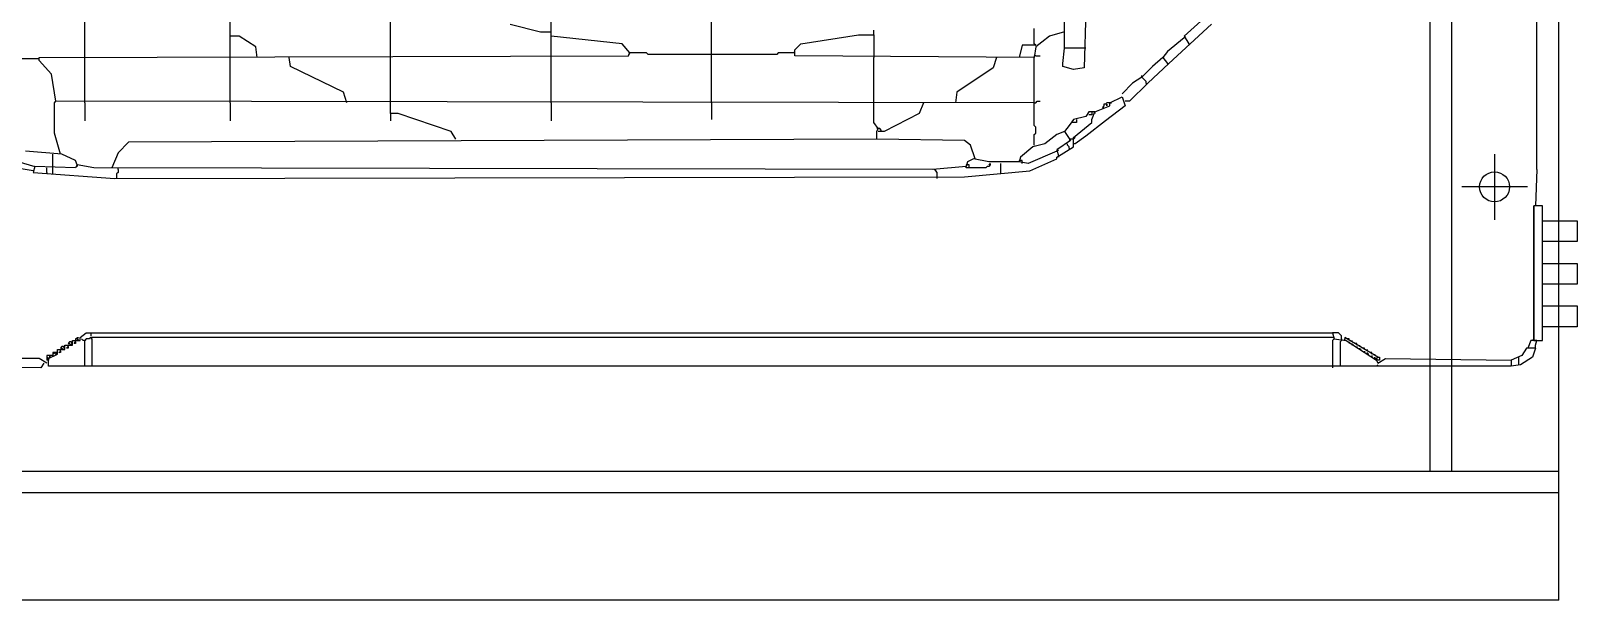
# Model space of a CAD drawing. Extents: x 4511820 to 5180432, y -1526536 to -944957.
# Drawn here: x 5148760 to 5149481, y -1028974 to -1028708 of the extents above; entities that cross this region are included whole.
import ezdxf

# ---------------------------------------------------------------- set-up
doc = ezdxf.new("R2010")
doc.units = 0
doc.header["$MEASUREMENT"] = 0
doc.layers.add('ZZ-chladenie', color=133, linetype='CONTINUOUS')

msp = doc.modelspace()

# ---------------------------------------------------------------- linework, layer by layer
at = {"layer": 'ZZ-chladenie'}
for p, q in [((5149472.5, -1028973.604), (5149472.5, -1026604.74)), ((5149472.5, -1028973.604), (5149472.5, -1026604.74)), ((5149412.5, -1028913.604), (5149412.5, -1026664.74)), ((5149422.5, -1028913.604), (5149422.5, -1026664.74)), ((5149462.295, -1028772.579), (5149461.589, -1028005.201)), ((5149327.332, -1028683.546), (5149297.655, -1028710.398)), ((5148784.656, -1028720.29), (5148784.656, -1028698.385)), ((5148852.49, -1028710.398), (5148852.49, -1028698.385)), ((5148927.391, -1028720.29), (5148927.391, -1028698.385)), ((5149002.292, -1028710.398), (5149002.292, -1028695.559)), ((5149241.832, -1028716.05), (5149241.832, -1028698.385)), ((5149251.725, -1028698.385), (5149251.019, -1028725.236)), ((5148983.213, -1028704.744), (5148997.346, -1028708.277)), ((5149077.192, -1028718.877), (5149077.192, -1028701.918)), ((5149310.374, -1028704.744), (5149300.481, -1028713.93)), ((5148852.49, -1028720.29), (5148852.49, -1028710.398)), ((5148856.731, -1028710.398), (5148852.49, -1028710.398)), ((5148864.503, -1028715.343), (5148856.731, -1028710.398)), ((5148997.346, -1028708.277), (5149002.292, -1028708.277)), ((5149002.292, -1028720.29), (5149002.292, -1028710.398)), ((5149035.503, -1028713.93), (5149002.292, -1028710.398)), ((5149118.883, -1028713.93), (5149145.734, -1028709.691)), ((5149145.734, -1028709.691), (5149152.8, -1028709.691)), ((5149152.8, -1028709.691), (5149152.8, -1028707.57)), ((5149152.8, -1028709.691), (5149152.8, -1028720.29)), ((5149227.701, -1028713.93), (5149227.701, -1028706.864)), ((5149231.233, -1028713.224), (5149228.407, -1028715.343)), ((5149234.766, -1028710.398), (5149231.233, -1028713.224)), ((5149241.832, -1028708.277), (5149234.766, -1028710.398)), ((5149297.655, -1028711.104), (5149289.882, -1028717.463)), ((5149297.655, -1028711.104), (5149298.362, -1028710.398)), ((5149297.655, -1028710.398), (5149299.775, -1028713.93)), ((5148763.458, -1028720.29), (5149038.329, -1028719.583)), ((5148763.458, -1028721.703), (5148763.458, -1028720.29)), ((5148784.656, -1028741.488), (5148784.656, -1028720.29)), ((5148852.49, -1028741.488), (5148852.49, -1028720.29)), ((5148865.21, -1028720.29), (5148864.503, -1028715.343)), ((5148880.755, -1028724.529), (5148880.049, -1028720.29)), ((5148927.391, -1028741.488), (5148927.391, -1028720.29)), ((5149002.292, -1028741.488), (5149002.292, -1028720.29)), ((5149039.035, -1028718.17), (5149035.503, -1028713.93)), ((5149039.035, -1028718.17), (5149038.329, -1028718.877)), ((5149038.329, -1028719.583), (5149039.035, -1028718.17)), ((5149046.808, -1028718.17), (5149039.035, -1028718.17)), ((5149047.515, -1028718.877), (5149046.808, -1028718.17)), ((5149107.577, -1028718.877), (5149047.515, -1028718.877)), ((5149077.192, -1028741.488), (5149077.192, -1028718.877)), ((5149108.283, -1028718.17), (5149107.577, -1028718.877)), ((5149115.349, -1028718.17), (5149108.283, -1028718.17)), ((5149115.349, -1028718.17), (5149116.056, -1028717.463)), ((5149116.056, -1028716.757), (5149118.883, -1028713.93)), ((5149116.056, -1028719.583), (5149116.056, -1028716.757)), ((5149227.701, -1028720.29), (5149116.056, -1028719.583)), ((5149152.8, -1028741.488), (5149152.8, -1028720.29)), ((5149210.035, -1028720.29), (5149208.622, -1028725.236)), ((5149222.048, -1028714.637), (5149220.635, -1028720.29)), ((5149228.407, -1028714.637), (5149222.048, -1028714.637)), ((5149227.701, -1028713.93), (5149228.407, -1028714.637)), ((5149228.407, -1028714.637), (5149227.701, -1028713.93)), ((5149228.407, -1028715.343), (5149227.701, -1028720.29)), ((5149228.407, -1028719.583), (5149227.701, -1028719.583)), ((5149227.701, -1028719.583), (5149227.701, -1028720.29)), ((5149227.701, -1028752.087), (5149227.701, -1028720.29)), ((5149228.407, -1028719.583), (5149230.527, -1028719.583)), ((5149241.126, -1028723.116), (5149241.832, -1028716.05)), ((5149251.725, -1028716.05), (5149241.832, -1028716.05)), ((5149287.762, -1028720.29), (5149282.816, -1028724.529)), ((5149289.882, -1028717.463), (5149287.762, -1028720.29)), ((5149287.762, -1028720.29), (5149288.469, -1028719.583)), ((5149287.762, -1028720.29), (5149289.882, -1028723.116)), ((5149300.481, -1028713.93), (5149290.589, -1028723.116)), ((5149299.775, -1028713.93), (5149299.775, -1028714.637)), ((5148763.458, -1028720.996), (5148738.727, -1028720.996)), ((5148769.111, -1028728.063), (5148763.458, -1028721.703)), ((5148771.231, -1028740.782), (5148769.111, -1028728.063)), ((5148905.486, -1028736.542), (5148880.755, -1028724.529)), ((5149208.622, -1028725.236), (5149191.663, -1028736.542)), ((5149241.126, -1028724.529), (5149241.126, -1028723.116)), ((5149246.072, -1028725.943), (5149241.126, -1028724.529)), ((5149251.019, -1028725.236), (5149246.072, -1028725.943)), ((5149282.816, -1028724.529), (5149277.87, -1028729.476)), ((5149290.589, -1028723.116), (5149280.696, -1028732.302)), ((5149289.882, -1028723.116), (5149289.882, -1028723.823)), ((5149273.63, -1028732.302), (5149268.684, -1028737.248)), ((5149280.696, -1028732.302), (5149272.217, -1028740.782)), ((5149277.87, -1028729.476), (5149273.63, -1028732.302)), ((5149277.87, -1028729.476), (5149277.87, -1028728.769)), ((5149278.576, -1028730.182), (5149277.87, -1028729.476)), ((5149279.283, -1028730.889), (5149278.576, -1028730.182)), ((5149279.989, -1028731.595), (5149279.283, -1028730.889)), ((5149279.989, -1028732.302), (5149279.989, -1028731.595)), ((5149279.989, -1028732.302), (5149279.989, -1028733.009)), ((5148770.524, -1028741.488), (5148771.231, -1028740.782)), ((5148770.524, -1028755.62), (5148770.524, -1028741.488)), ((5149227.701, -1028741.488), (5148771.231, -1028740.782)), ((5148784.656, -1028741.488), (5148784.656, -1028749.968)), ((5148852.49, -1028741.488), (5148852.49, -1028749.968)), ((5148906.899, -1028741.488), (5148905.486, -1028736.542)), ((5148927.391, -1028746.434), (5148927.391, -1028741.488)), ((5149002.292, -1028741.488), (5149002.292, -1028749.968)), ((5149077.192, -1028741.488), (5149077.192, -1028749.261)), ((5149152.8, -1028750.674), (5149152.8, -1028741.488)), ((5149176.118, -1028741.488), (5149173.998, -1028746.434)), ((5149191.663, -1028736.542), (5149190.957, -1028741.488)), ((5149227.701, -1028741.488), (5149228.407, -1028741.488)), ((5149228.407, -1028741.488), (5149229.114, -1028740.782)), ((5149229.114, -1028740.782), (5149230.527, -1028740.782)), ((5149260.911, -1028742.195), (5149260.205, -1028742.195)), ((5149260.205, -1028742.195), (5149260.205, -1028742.901)), ((5149261.618, -1028741.488), (5149260.911, -1028742.195)), ((5149263.031, -1028741.488), (5149261.618, -1028741.488)), ((5149261.618, -1028742.195), (5149261.618, -1028742.901)), ((5149261.618, -1028742.901), (5149261.618, -1028742.195)), ((5149263.031, -1028741.488), (5149268.684, -1028738.661)), ((5149263.031, -1028741.488), (5149263.737, -1028741.488)), ((5149263.031, -1028742.901), (5149263.031, -1028741.488)), ((5149268.684, -1028738.661), (5149270.097, -1028742.901)), ((5149272.217, -1028740.782), (5149270.097, -1028740.782)), ((5148927.391, -1028746.434), (5148927.391, -1028749.968)), ((5148930.924, -1028746.434), (5148927.391, -1028746.434)), ((5148955.656, -1028754.913), (5148930.924, -1028746.434)), ((5149173.998, -1028746.434), (5149157.746, -1028754.913)), ((5149246.072, -1028749.261), (5149243.953, -1028752.087)), ((5149251.725, -1028747.848), (5149246.072, -1028749.261)), ((5149247.485, -1028749.261), (5149247.485, -1028750.674)), ((5149253.139, -1028745.727), (5149251.725, -1028747.848)), ((5149255.965, -1028745.727), (5149253.139, -1028745.727)), ((5149254.552, -1028747.141), (5149253.139, -1028747.141)), ((5149254.552, -1028745.727), (5149254.552, -1028747.141)), ((5149254.552, -1028749.261), (5149255.965, -1028745.727)), ((5149254.552, -1028750.674), (5149254.552, -1028749.261)), ((5149255.965, -1028745.727), (5149263.031, -1028742.901)), ((5149255.965, -1028745.727), (5149255.965, -1028746.434)), ((5149260.205, -1028742.901), (5149259.498, -1028743.608)), ((5149259.498, -1028743.608), (5149260.205, -1028743.608)), ((5149270.097, -1028742.901), (5149260.911, -1028749.968)), ((5148773.35, -1028765.513), (5148770.524, -1028755.62)), ((5148957.776, -1028758.447), (5148955.656, -1028754.913)), ((5149154.919, -1028753.5), (5149152.8, -1028750.674)), ((5149154.919, -1028753.5), (5149154.213, -1028753.5)), ((5149154.213, -1028754.913), (5149154.919, -1028753.5)), ((5149154.213, -1028758.447), (5149154.213, -1028754.913)), ((5149155.626, -1028753.5), (5149154.919, -1028753.5)), ((5149157.746, -1028754.913), (5149154.919, -1028754.913)), ((5149156.333, -1028754.207), (5149155.626, -1028753.5)), ((5149156.333, -1028754.913), (5149156.333, -1028754.207)), ((5149228.407, -1028752.794), (5149227.701, -1028752.087)), ((5149227.701, -1028756.327), (5149228.407, -1028755.62)), ((5149227.701, -1028761.273), (5149227.701, -1028756.327)), ((5149228.407, -1028755.62), (5149228.407, -1028752.794)), ((5149238.3, -1028756.327), (5149232.646, -1028760.566)), ((5149241.832, -1028754.913), (5149238.3, -1028756.327)), ((5149243.953, -1028752.087), (5149241.832, -1028754.913)), ((5149241.832, -1028754.913), (5149244.659, -1028759.153)), ((5149246.072, -1028750.674), (5149245.366, -1028750.674)), ((5149247.485, -1028750.674), (5149246.072, -1028750.674)), ((5149246.072, -1028757.74), (5149254.552, -1028750.674)), ((5149260.911, -1028749.968), (5149251.725, -1028757.034)), ((5148774.057, -1028765.513), (5148757.098, -1028764.1)), ((5148805.148, -1028759.86), (5148800.202, -1028764.806)), ((5149154.213, -1028758.447), (5148805.148, -1028759.86)), ((5149195.196, -1028759.153), (5149154.213, -1028758.447)), ((5149198.023, -1028761.273), (5149195.196, -1028759.153)), ((5149200.143, -1028767.633), (5149198.023, -1028761.273)), ((5149226.994, -1028761.979), (5149221.341, -1028766.926)), ((5149238.3, -1028764.1), (5149224.874, -1028769.752)), ((5149232.646, -1028760.566), (5149226.994, -1028761.979)), ((5149244.659, -1028759.153), (5149238.3, -1028763.393)), ((5149238.3, -1028766.926), (5149246.072, -1028761.979)), ((5149238.3, -1028764.1), (5149239.006, -1028763.393)), ((5149238.3, -1028763.393), (5149239.006, -1028766.22)), ((5149243.246, -1028761.273), (5149243.246, -1028760.566)), ((5149243.953, -1028761.979), (5149243.246, -1028761.273)), ((5149244.659, -1028758.447), (5149243.953, -1028759.153)), ((5149243.953, -1028762.686), (5149243.953, -1028761.979)), ((5149243.953, -1028762.686), (5149243.953, -1028763.393)), ((5149246.072, -1028758.447), (5149244.659, -1028758.447)), ((5149246.072, -1028758.447), (5149246.779, -1028757.74)), ((5149246.072, -1028761.979), (5149246.072, -1028757.74)), ((5149246.779, -1028760.566), (5149246.072, -1028760.566)), ((5149251.725, -1028757.034), (5149246.779, -1028760.566)), ((5148749.326, -1028767.633), (5148761.338, -1028771.166)), ((5148761.338, -1028771.166), (5148760.631, -1028773.992)), ((5148780.417, -1028771.872), (5148761.338, -1028771.166)), ((5148769.818, -1028771.872), (5148769.818, -1028765.513)), ((5148780.417, -1028768.339), (5148774.057, -1028765.513)), ((5148781.123, -1028770.459), (5148780.417, -1028768.339)), ((5148781.123, -1028770.459), (5148780.417, -1028771.872)), ((5148781.123, -1028770.459), (5148781.123, -1028771.166)), ((5148788.896, -1028771.872), (5148781.123, -1028770.459)), ((5148800.202, -1028764.806), (5148797.375, -1028771.872)), ((5149195.903, -1028771.166), (5149180.358, -1028772.579)), ((5149196.61, -1028769.046), (5149195.903, -1028771.166)), ((5149196.61, -1028770.459), (5149195.903, -1028770.459)), ((5149195.903, -1028770.459), (5149195.903, -1028771.166)), ((5149195.903, -1028771.872), (5149195.903, -1028771.166)), ((5149199.436, -1028767.633), (5149196.61, -1028769.046)), ((5149197.317, -1028770.459), (5149196.61, -1028770.459)), ((5149197.317, -1028771.872), (5149197.317, -1028770.459)), ((5149206.502, -1028769.046), (5149199.436, -1028767.633)), ((5149205.796, -1028771.166), (5149205.089, -1028771.872)), ((5149206.502, -1028771.166), (5149205.796, -1028771.166)), ((5149220.635, -1028769.046), (5149206.502, -1028769.046)), ((5149207.209, -1028769.752), (5149206.502, -1028770.459)), ((5149207.209, -1028770.459), (5149206.502, -1028771.166)), ((5149207.209, -1028769.752), (5149207.209, -1028770.459)), ((5149212.155, -1028774.699), (5149212.155, -1028769.752)), ((5149221.341, -1028766.926), (5149220.635, -1028769.046)), ((5149221.341, -1028768.339), (5149220.635, -1028768.339)), ((5149220.635, -1028768.339), (5149220.635, -1028769.046)), ((5149224.874, -1028769.752), (5149220.635, -1028769.046)), ((5149222.048, -1028768.339), (5149221.341, -1028768.339)), ((5149222.048, -1028769.752), (5149222.048, -1028768.339)), ((5149225.58, -1028773.286), (5149238.3, -1028767.633)), ((5149238.3, -1028767.633), (5149238.3, -1028766.926)), ((5149239.006, -1028766.22), (5149239.006, -1028766.926)), ((5149442.5, -1028765.392), (5149442.5, -1028796.053)), ((5148760.631, -1028773.286), (5148752.152, -1028771.872)), ((5148760.631, -1028773.992), (5148798.788, -1028776.818)), ((5148766.991, -1028773.992), (5148766.991, -1028771.872)), ((5148766.991, -1028773.992), (5148766.991, -1028774.699)), ((5148769.818, -1028774.699), (5148769.818, -1028771.872)), ((5149180.358, -1028772.579), (5148788.896, -1028771.872)), ((5148798.788, -1028776.818), (5149195.196, -1028776.112)), ((5148800.202, -1028773.992), (5148799.495, -1028774.699)), ((5148799.495, -1028774.699), (5148799.495, -1028776.818)), ((5148800.202, -1028772.579), (5148800.202, -1028771.872)), ((5148800.202, -1028772.579), (5148800.202, -1028773.992)), ((5149181.771, -1028773.286), (5149181.064, -1028772.579)), ((5149182.478, -1028773.992), (5149181.771, -1028773.286)), ((5149182.478, -1028776.818), (5149182.478, -1028773.992)), ((5149195.196, -1028776.112), (5149225.58, -1028773.286)), ((5149205.089, -1028771.872), (5149195.903, -1028771.872)), ((5149462.295, -1028772.579), (5149461.589, -1028789.538)), ((5149457.831, -1028780.722), (5149427.169, -1028780.722)), ((5149460.882, -1028790.244), (5149460.882, -1028789.538)), ((5149460.882, -1028851.719), (5149460.882, -1028790.244)), ((5148782.536, -1028851.013), (5148785.363, -1028848.893)), ((5148785.363, -1028848.893), (5149366.902, -1028848.893)), ((5148787.483, -1028848.893), (5148787.483, -1028850.306)), ((5149369.729, -1028848.893), (5149366.902, -1028848.893)), ((5149366.902, -1028848.893), (5149367.609, -1028851.719)), ((5149370.436, -1028849.599), (5149369.729, -1028848.893)), ((5149371.142, -1028850.306), (5149370.436, -1028849.599)), ((5149371.142, -1028851.719), (5149371.142, -1028850.306)), ((5148771.937, -1028858.785), (5148771.937, -1028856.665)), ((5148771.937, -1028856.665), (5148775.47, -1028856.665)), ((5148772.644, -1028858.079), (5148773.35, -1028857.372)), ((5148774.057, -1028855.252), (5148773.35, -1028855.959)), ((5148773.35, -1028855.959), (5148774.057, -1028855.959)), ((5148773.35, -1028857.372), (5148773.35, -1028856.665)), ((5148773.35, -1028857.372), (5148773.35, -1028858.079)), ((5148774.763, -1028855.252), (5148774.057, -1028855.252)), ((5148774.057, -1028855.959), (5148774.763, -1028856.665)), ((5148775.47, -1028855.959), (5148774.763, -1028855.252)), ((5148774.763, -1028856.665), (5148775.47, -1028855.959)), ((5148775.47, -1028856.665), (5148775.47, -1028854.545)), ((5148775.47, -1028854.545), (5148779.003, -1028854.545)), ((5148776.177, -1028855.959), (5148776.884, -1028855.252)), ((5148776.884, -1028855.959), (5148776.177, -1028855.959)), ((5148777.59, -1028853.132), (5148776.884, -1028853.839)), ((5148776.884, -1028853.839), (5148777.59, -1028853.839)), ((5148776.884, -1028855.252), (5148776.884, -1028854.545)), ((5148776.884, -1028855.252), (5148776.884, -1028855.959)), ((5148778.297, -1028853.132), (5148777.59, -1028853.132)), ((5148777.59, -1028853.839), (5148778.297, -1028854.545)), ((5148779.003, -1028853.839), (5148778.297, -1028853.132)), ((5148778.297, -1028854.545), (5148779.003, -1028853.839)), ((5148779.003, -1028854.545), (5148779.003, -1028852.426)), ((5148779.003, -1028852.426), (5148782.536, -1028852.426)), ((5148779.71, -1028853.839), (5148780.417, -1028853.132)), ((5148780.417, -1028853.839), (5148779.71, -1028853.839)), ((5148781.123, -1028851.719), (5148780.417, -1028851.719)), ((5148780.417, -1028851.719), (5148780.417, -1028852.426)), ((5148780.417, -1028853.132), (5148780.417, -1028852.426)), ((5148780.417, -1028853.132), (5148780.417, -1028853.839)), ((5148781.123, -1028851.719), (5148781.123, -1028851.013)), ((5148781.123, -1028851.013), (5148781.83, -1028851.013)), ((5148781.83, -1028851.013), (5148781.123, -1028851.719)), ((5148781.123, -1028851.719), (5148781.83, -1028852.426)), ((5148781.83, -1028852.426), (5148781.123, -1028851.719)), ((5148782.536, -1028852.426), (5148782.536, -1028851.013)), ((5148783.95, -1028852.426), (5148783.243, -1028851.719)), ((5148784.656, -1028852.426), (5148783.95, -1028852.426)), ((5148785.363, -1028851.719), (5148784.656, -1028852.426)), ((5148784.656, -1028864.438), (5148784.656, -1028852.426)), ((5148786.776, -1028851.719), (5148785.363, -1028851.719)), ((5148787.483, -1028851.013), (5148786.776, -1028851.719)), ((5149366.902, -1028851.013), (5148787.483, -1028851.013)), ((5148788.189, -1028851.719), (5148787.483, -1028851.719)), ((5148788.189, -1028864.438), (5148788.189, -1028851.719)), ((5149367.609, -1028851.013), (5149366.902, -1028851.013)), ((5149367.609, -1028851.719), (5149366.902, -1028852.426)), ((5149366.902, -1028852.426), (5149366.902, -1028864.438)), ((5149367.609, -1028851.719), (5149367.609, -1028851.013)), ((5149367.609, -1028851.719), (5149373.262, -1028852.426)), ((5149371.142, -1028852.426), (5149370.436, -1028853.132)), ((5149370.436, -1028853.132), (5149370.436, -1028864.438)), ((5149371.142, -1028851.719), (5149371.142, -1028852.426)), ((5149388.101, -1028860.199), (5149372.555, -1028851.013)), ((5149372.555, -1028851.013), (5149372.555, -1028851.719)), ((5149372.555, -1028852.426), (5149372.555, -1028851.719)), ((5149373.262, -1028852.426), (5149372.555, -1028852.426)), ((5149373.262, -1028852.426), (5149387.394, -1028861.612)), ((5149374.675, -1028851.719), (5149373.968, -1028851.719)), ((5149374.675, -1028852.426), (5149374.675, -1028851.719)), ((5149374.675, -1028853.132), (5149374.675, -1028853.839)), ((5149376.089, -1028853.132), (5149376.089, -1028852.426)), ((5149376.089, -1028854.545), (5149376.089, -1028853.839)), ((5149376.795, -1028854.545), (5149376.089, -1028854.545)), ((5149378.208, -1028853.839), (5149377.502, -1028853.839)), ((5149378.208, -1028854.545), (5149378.208, -1028853.839)), ((5149378.208, -1028855.252), (5149378.208, -1028855.959)), ((5149379.621, -1028855.252), (5149379.621, -1028854.545)), ((5149379.621, -1028856.665), (5149379.621, -1028855.959)), ((5149380.328, -1028856.665), (5149379.621, -1028856.665)), ((5149381.741, -1028855.959), (5149381.034, -1028855.959)), ((5149381.741, -1028856.665), (5149381.741, -1028855.959)), ((5149381.741, -1028857.372), (5149381.741, -1028858.079)), ((5149383.155, -1028857.372), (5149383.155, -1028856.665)), ((5149457.348, -1028855.959), (5149455.229, -1028859.492)), ((5149461.589, -1028855.959), (5149457.348, -1028855.959)), ((5149459.468, -1028852.426), (5149458.055, -1028855.959)), ((5149462.295, -1028852.426), (5149459.468, -1028852.426)), ((5149460.882, -1028851.719), (5149460.175, -1028852.426)), ((5149461.589, -1028855.959), (5149460.175, -1028860.199)), ((5149461.589, -1028854.545), (5149462.295, -1028852.426)), ((5149461.589, -1028855.959), (5149461.589, -1028854.545)), ((5148763.458, -1028860.905), (5148703.396, -1028860.905)), ((5148764.165, -1028865.145), (5148703.396, -1028864.438)), ((5148766.991, -1028863.025), (5148763.458, -1028860.905)), ((5148765.578, -1028863.025), (5148764.165, -1028865.145)), ((5148769.818, -1028859.492), (5148766.991, -1028859.492)), ((5148766.991, -1028859.492), (5148766.991, -1028861.612)), ((5148767.697, -1028860.905), (5148766.991, -1028860.199)), ((5148767.697, -1028861.612), (5148766.991, -1028861.612)), ((5148767.697, -1028860.905), (5148771.937, -1028858.785)), ((5148768.404, -1028860.199), (5148767.697, -1028860.905)), ((5148767.697, -1028860.905), (5148767.697, -1028861.612)), ((5148767.697, -1028864.438), (5148767.697, -1028860.905)), ((5149389.514, -1028864.438), (5148767.697, -1028864.438)), ((5148768.404, -1028859.492), (5148768.404, -1028860.199)), ((5148768.404, -1028860.199), (5148768.404, -1028859.492)), ((5148770.524, -1028858.079), (5148769.818, -1028858.785)), ((5148771.937, -1028858.079), (5148769.818, -1028858.079)), ((5148769.818, -1028858.079), (5148769.818, -1028859.492)), ((5148771.231, -1028858.785), (5148770.524, -1028858.079)), ((5148771.937, -1028858.079), (5148771.231, -1028858.785)), ((5148773.35, -1028858.079), (5148772.644, -1028858.079)), ((5149366.902, -1028864.438), (5149366.902, -1028865.145)), ((5149383.155, -1028858.785), (5149383.155, -1028858.079)), ((5149383.861, -1028858.785), (5149383.155, -1028858.785)), ((5149385.275, -1028858.079), (5149384.568, -1028858.079)), ((5149385.275, -1028858.785), (5149385.275, -1028858.079)), ((5149385.275, -1028859.492), (5149385.275, -1028860.199)), ((5149386.688, -1028859.492), (5149386.688, -1028858.785)), ((5149386.688, -1028860.905), (5149386.688, -1028860.199)), ((5149387.394, -1028860.905), (5149386.688, -1028860.905)), ((5149387.394, -1028860.905), (5149388.101, -1028860.199)), ((5149388.101, -1028861.612), (5149387.394, -1028860.905)), ((5149387.394, -1028861.612), (5149388.101, -1028863.025)), ((5149388.101, -1028863.731), (5149387.394, -1028864.438)), ((5149388.101, -1028860.199), (5149388.807, -1028860.199)), ((5149388.101, -1028863.025), (5149391.634, -1028860.905)), ((5149388.807, -1028861.612), (5149388.101, -1028861.612)), ((5149388.807, -1028860.199), (5149388.807, -1028861.612)), ((5149450.282, -1028864.438), (5149389.514, -1028864.438)), ((5149391.634, -1028860.905), (5149450.282, -1028861.612)), ((5149455.229, -1028859.492), (5149450.282, -1028861.612)), ((5149450.282, -1028861.612), (5149450.282, -1028864.438)), ((5149454.522, -1028863.731), (5149450.282, -1028864.438)), ((5149453.816, -1028863.731), (5149453.816, -1028860.199)), ((5149460.175, -1028860.199), (5149454.522, -1028863.731)), ((5149472.5, -1028913.604), (5147315.716, -1028913.604)), ((5149472.5, -1028923.604), (5147315.716, -1028923.604)), ((5149472.5, -1028973.604), (5147315.716, -1028973.604))]:
    msp.add_line(p, q, dxfattribs=at)
for points in [[(5149464.795, -1028852.426), (5149464.795, -1028789.538), (5149460.882, -1028789.538), (5149460.882, -1028852.426)], [(5149464.795, -1028806.185), (5149464.795, -1028796.524), (5149480.995, -1028796.524), (5149480.995, -1028806.185)], [(5149464.795, -1028826.085), (5149464.795, -1028816.424), (5149480.995, -1028816.424), (5149480.995, -1028826.085)], [(5149464.795, -1028845.985), (5149464.795, -1028836.324), (5149480.995, -1028836.324), (5149480.995, -1028845.985)]]:
    msp.add_lwpolyline(points, close=True, dxfattribs=at)
msp.add_circle((5149442.5, -1028780.722), 7, dxfattribs=at)

doc.saveas('drawing.dxf')
